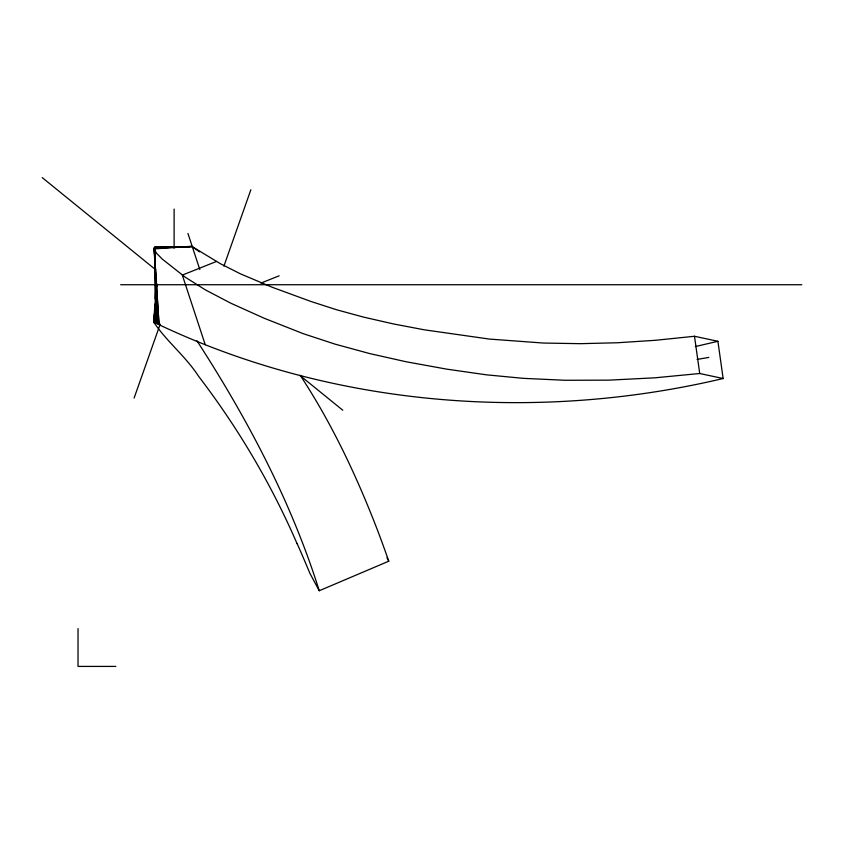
<?xml version="1.0" encoding="UTF-8"?>
<svg xmlns="http://www.w3.org/2000/svg" width="844" height="844" viewBox="0 0 844 844"><rect width="100%" height="100%" fill="white"/><g stroke="black" fill="none" stroke-linecap="round" stroke-linejoin="round"><path stroke-width="1.27" d="M154.885 303.998L153.808 322.218C166.173 340.976 185.965 356.664 198.54 376.213C238.029 427.855 271.304 484.108 297.12 543.779M155.19 298.787L155.729 289.682M153.724 322.619L154.885 309.642M154.853 310.402L153.808 322.218C329.139 406.671 534.442 423.15 723.139 378.523L717.906 341.292L694.496 336.271L655.63 340.28L617.555 342.748L580.356 343.677L543.462 343.054L489.33 339.066L424.395 329.825L393.715 323.99L363.353 317.059L336.482 309.727L310.634 301.361L272.264 287.287L240.561 273.899L220.316 263.676L191.852 246.406L199.553 251.871M156.952 286.76L157.184 284.133M134.112 398.062L160.202 324.149M223.903 266.134L250.868 189.752M161.383 247.725C159.284 246.743 154.304 245.224 154.135 248.885L159.02 324.37L154.178 248.052L191.947 246.385L154.135 248.885L156.488 253.158L162.143 258.981L185.174 277.148L205.387 289.882L230.918 303.249L264.372 318.325L303.323 333.707L335.142 344.162L369.64 353.562L406.175 361.77L446.814 369.155L486.439 374.831L523.143 378.334L565.016 380.275L608.978 380.148L654.881 377.817L699.718 373.502L723.139 378.523M309.526 572.633L319.243 590.737L388.778 561.197A674.989 250.921 83.7 0 0 377.057 529.04C356.411 475.626 331.84 423.498 300.369 375.538M216.475 261.45L182.325 275.102L205.24 344.732M260.87 283.109L279.174 275.809M717.906 341.292L695.329 346.567M156.182 323.041L154.526 247.376L192.348 246.553L154.178 248.052L157.448 323.642L155.138 263.159M155.201 246.881L181.291 246.881M186.513 246.881L189.119 246.881M120.66 284.723L801.8 284.723M115.86 666.412L78.028 666.412L78.028 628.58M299.831 375.348L342.78 410.237M42.2 177.588L155.707 269.774M196.937 340.744C247.408 418.846 291.338 501.705 319.243 590.737M386.963 557.8L388.778 561.197M187.938 233.461L199.806 269.521M694.496 336.271L699.718 373.502M154.526 247.376L154.927 257.905M174.117 209.038L174.117 248.189M155.201 254.709L155.201 257.325M155.201 263.845L155.201 322.566M708.812 357.402A681.14 387.913 -22.4 0 1 697.07 359.407M297.141 543.641A689.073 190.259 79.5 0 1 309.548 572.496"/></g></svg>
